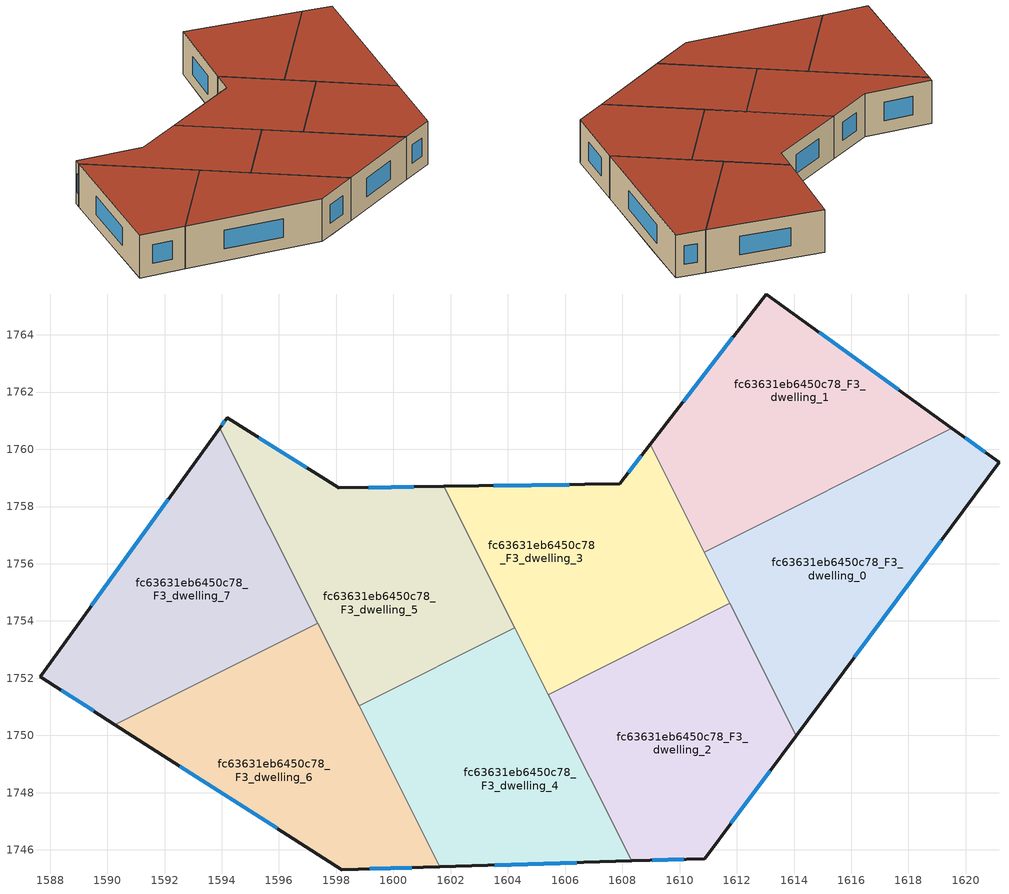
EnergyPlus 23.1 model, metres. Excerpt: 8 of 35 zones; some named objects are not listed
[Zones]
fc63631eb6450c78_F3_dwelling_0
 floor adiabatic (EU_floor_Construction): 1618.72,1756.26 1616.27,1752.95 1611.23,1756.59 1615.38,1758.67 z9
 floor to fc63631eb6450c78_F2_dwelling_2 (EU_floor_Construction): 1616.27,1752.95 1614.07,1750 1610.86,1756.41 1611.23,1756.59 z9
 floor to fc63631eb6450c78_F2_dwelling_4 (EU_floor_Construction): 1621.16,1759.55 1618.72,1756.26 1615.38,1758.67 1619.51,1760.74 z9
 wall outside (EU_wall_Construction): 1614.07,1750 1621.16,1759.55 1619.51,1760.74 z9:12
 wall to fc63631eb6450c78_F3_dwelling_1 (EU_wall_Construction): 1619.51,1760.74 1610.86,1756.41 z9:12
 wall to fc63631eb6450c78_F3_dwelling_2 (EU_wall_Construction): 1611.76,1754.61 1614.07,1750 z9:12
 wall to fc63631eb6450c78_F3_dwelling_3 (EU_wall_Construction): 1610.86,1756.41 1611.76,1754.61 z9:12
 window (EU_Window_Construction): 1620.69,1759.89 1619.98,1760.4 / 1616.1,1752.73 1619.14,1756.82 z9.86:11.14
 roof outside (EU_roof_Construction): 1614.07,1750 1621.16,1759.55 1619.51,1760.74 1610.86,1756.41 z12
fc63631eb6450c78_F3_dwelling_1
 floor to fc63631eb6450c78_F2_dwelling_4 (EU_floor_Construction): 1619.51,1760.74 1615.38,1758.67 1610.53,1762.18 1613.03,1765.42 z9
 floor to fc63631eb6450c78_F2_dwelling_3 (EU_floor_Construction): 1615.38,1758.67 1611.23,1756.59 1610.5,1757.12 1608.97,1760.17 1610.53,1762.18 z9
 floor to fc63631eb6450c78_F2_dwelling_2 (EU_floor_Construction): 1611.23,1756.59 1610.86,1756.41 1610.5,1757.12 z9
 wall outside (EU_wall_Construction): 1619.51,1760.74 1613.03,1765.42 1608.97,1760.17 z9:12
 wall to fc63631eb6450c78_F3_dwelling_3 (EU_wall_Construction): 1608.97,1760.17 1610.86,1756.41 z9:12
 window (EU_Window_Construction): 1611.87,1763.92 1610.13,1761.67 / 1617.65,1762.08 1614.88,1764.08 z9.86:11.14
 roof outside (EU_roof_Construction): 1619.51,1760.74 1613.03,1765.42 1608.97,1760.17 1610.86,1756.41 z12
fc63631eb6450c78_F3_dwelling_2
 floor to fc63631eb6450c78_F2_dwelling_1 (EU_floor_Construction): 1613.8,1749.62 1611.31,1746.28 1606.09,1750.05 1605.4,1751.43 1608.89,1753.17 z9
 floor to fc63631eb6450c78_F2_dwelling_0 (EU_floor_Construction): 1611.31,1746.28 1610.88,1745.69 1608.32,1745.61 1606.09,1750.05 z9
 floor to fc63631eb6450c78_F2_dwelling_2 (EU_floor_Construction): 1611.76,1754.61 1614.07,1750 1613.8,1749.62 1608.89,1753.17 z9
 wall outside (EU_wall_Construction): 1608.32,1745.61 1610.88,1745.69 1614.07,1750 z9:12
 wall to fc63631eb6450c78_F3_dwelling_3 (EU_wall_Construction): 1611.76,1754.61 1605.4,1751.43 z9:12
 wall to fc63631eb6450c78_F3_dwelling_4 (EU_wall_Construction): 1605.4,1751.43 1608.32,1745.61 z9:12
 window (EU_Window_Construction): 1611.79,1746.92 1613.16,1748.77 / 1609.05,1745.64 1610.15,1745.67 z9.86:11.14
 roof outside (EU_roof_Construction): 1610.88,1745.69 1614.07,1750 1611.76,1754.61 1605.4,1751.43 1608.32,1745.61 z12
fc63631eb6450c78_F3_dwelling_3
 floor outside (EU_floor_Construction): 1609.3,1758.81 1601.75,1758.7 1607.91,1758.8 z9
 floor to fc63631eb6450c78_F2_dwelling_2 (EU_floor_Construction): 1610.5,1757.12 1611.76,1754.61 1608.89,1753.17 1606.48,1754.91 1608.91,1758.27 z9
 floor to fc63631eb6450c78_F2_dwelling_8 (EU_floor_Construction): 1609.3,1758.81 1604.96,1752.81 1604.57,1753.1 1601.75,1758.7 z9
 floor to fc63631eb6450c78_F2_dwelling_1 (EU_floor_Construction): 1608.89,1753.17 1605.4,1751.43 1604.82,1752.6 1606.48,1754.91 z9
 floor to fc63631eb6450c78_F2_dwelling_3 (EU_floor_Construction): 1608.97,1760.17 1610.5,1757.12 1608.91,1758.27 1604.97,1752.81 1609.3,1758.81 1607.91,1758.8 z9
 floor to fc63631eb6450c78_F2_dwelling_7 (EU_floor_Construction): 1604.97,1752.81 1604.81,1752.6 1604.57,1753.1 z9
 wall outside (EU_wall_Construction): 1608.97,1760.17 1607.91,1758.8 1601.75,1758.7 z9:12
 wall to fc63631eb6450c78_F3_dwelling_5 (EU_wall_Construction): 1601.75,1758.7 1604.23,1753.76 z9:12
 wall to fc63631eb6450c78_F3_dwelling_4 (EU_wall_Construction): 1604.23,1753.76 1605.4,1751.43 z9:12
 window (EU_Window_Construction): 1606.15,1758.77 1603.51,1758.73 / 1608.67,1759.78 1608.21,1759.19 z9.86:11.14
 roof outside (EU_roof_Construction): 1611.76,1754.61 1608.97,1760.17 1607.91,1758.8 1601.75,1758.7 1605.4,1751.43 z12
fc63631eb6450c78_F3_dwelling_4
 floor to fc63631eb6450c78_F2_dwelling_0 (EU_floor_Construction): 1606.09,1750.05 1608.32,1745.61 1601.62,1745.41 1600.8,1747.05 1604.04,1751.53 z9
 floor to fc63631eb6450c78_F2_dwelling_6 (EU_floor_Construction): 1602.95,1750.01 1600.93,1747.22 1600.59,1747.46 1598.8,1751.04 1600.41,1751.85 z9
 floor to fc63631eb6450c78_F2_dwelling_5 (EU_floor_Construction): 1600.93,1747.22 1600.8,1747.05 1600.59,1747.46 z9
 floor to fc63631eb6450c78_F2_dwelling_7 (EU_floor_Construction): 1604.57,1753.1 1604.81,1752.6 1602.95,1750.01 1600.41,1751.85 1603.89,1753.59 z9
 floor to fc63631eb6450c78_F2_dwelling_8 (EU_floor_Construction): 1604.23,1753.76 1604.57,1753.1 1603.89,1753.59 z9
 floor adiabatic (EU_floor_Construction): 1604.81,1752.6 1606.09,1750.05 1604.04,1751.53 1601.83,1748.48 z9
 wall outside (EU_wall_Construction): 1601.62,1745.41 1608.32,1745.61 z9:12
 wall to fc63631eb6450c78_F3_dwelling_5 (EU_wall_Construction): 1604.23,1753.76 1598.8,1751.04 z9:12
 wall to fc63631eb6450c78_F3_dwelling_6 (EU_wall_Construction): 1598.8,1751.04 1601.62,1745.41 z9:12
 window (EU_Window_Construction): 1603.53,1745.47 1606.41,1745.56 z9.86:11.14
 roof outside (EU_roof_Construction): 1608.32,1745.61 1604.23,1753.76 1598.8,1751.04 1601.62,1745.41 z12
fc63631eb6450c78_F3_dwelling_5
 floor to fc63631eb6450c78_F2_dwelling_7 (EU_floor_Construction): 1598.08,1758.64 1596.92,1758.63 1603.89,1753.59 1600.41,1751.85 1597.24,1754.14 1593.93,1760.74 1594.18,1761.1 z9
 floor to fc63631eb6450c78_F2_dwelling_8 (EU_floor_Construction): 1601.75,1758.7 1604.23,1753.76 1603.89,1753.59 1596.92,1758.63 1598.09,1758.65 z9
 floor to fc63631eb6450c78_F2_dwelling_6 (EU_floor_Construction): 1600.41,1751.85 1598.8,1751.04 1597.24,1754.14 z9
 wall outside (EU_wall_Construction): 1601.75,1758.7 1598.08,1758.65 1594.18,1761.1 1593.93,1760.74 z9:12
 wall to fc63631eb6450c78_F3_dwelling_7 (EU_wall_Construction): 1593.93,1760.74 1597.35,1753.93 z9:12
 wall to fc63631eb6450c78_F3_dwelling_6 (EU_wall_Construction): 1597.35,1753.93 1598.8,1751.04 z9:12
 window (EU_Window_Construction): 1594.11,1761 1594,1760.84 / 1596.97,1759.35 1595.3,1760.4 / 1600.71,1758.69 1599.13,1758.66 z9.86:11.14
 roof outside (EU_roof_Construction): 1604.23,1753.76 1601.75,1758.7 1598.08,1758.65 1594.18,1761.1 1593.93,1760.74 1598.8,1751.04 z12
fc63631eb6450c78_F3_dwelling_6
 floor to fc63631eb6450c78_F2_dwelling_5 (EU_floor_Construction): 1600.59,1747.46 1600.8,1747.05 1599.57,1745.35 1598.2,1745.3 1590.27,1750.38 1593.98,1752.24 z9
 floor to fc63631eb6450c78_F2_dwelling_0 (EU_floor_Construction): 1600.8,1747.05 1601.62,1745.41 1599.57,1745.35 z9
 floor to fc63631eb6450c78_F2_dwelling_6 (EU_floor_Construction): 1597.35,1753.93 1600.59,1747.46 1593.98,1752.24 z9
 wall outside (EU_wall_Construction): 1590.27,1750.38 1598.2,1745.3 1601.62,1745.41 z9:12
 wall to fc63631eb6450c78_F3_dwelling_7 (EU_wall_Construction): 1597.35,1753.93 1590.27,1750.38 z9:12
 window (EU_Window_Construction): 1599.18,1745.33 1600.64,1745.38 / 1592.53,1748.93 1595.93,1746.75 z9.86:11.14
 roof outside (EU_roof_Construction): 1601.62,1745.41 1597.35,1753.93 1590.27,1750.38 1598.2,1745.3 z12
fc63631eb6450c78_F3_dwelling_7
 floor to fc63631eb6450c78_F2_dwelling_6 (EU_floor_Construction): 1597.24,1754.14 1597.35,1753.93 1593.98,1752.24 1589.91,1755.18 1591.93,1757.98 z9
 floor to fc63631eb6450c78_F2_dwelling_5 (EU_floor_Construction): 1593.98,1752.24 1590.27,1750.38 1587.65,1752.05 1589.91,1755.18 z9
 floor to fc63631eb6450c78_F2_dwelling_7 (EU_floor_Construction): 1593.93,1760.74 1597.24,1754.14 1591.93,1757.98 z9
 wall outside (EU_wall_Construction): 1593.93,1760.74 1587.65,1752.05 1590.27,1750.38 z9:12
 window (EU_Window_Construction): 1588.4,1751.57 1589.52,1750.86 / 1592.13,1758.26 1589.44,1754.54 z9.86:11.14
 roof outside (EU_roof_Construction): 1597.35,1753.93 1593.93,1760.74 1587.65,1752.05 1590.27,1750.38 z12
[Building]
EU S2 Campaign: North Axis=0; Terrain=City; Solar Distribution=FullExterior
[Site:Location]
Helsinki-Vantaa.AP: Latitude=60.317; Longitude=24.963; Time Zone=2; Elevation=54.6
[SizingPeriod:WeatherFileDays]
AnnualSizingPeriod: Begin Month=1; Begin Day of Month=1; End Month=12; End Day of Month=31; Day of Week for Start Day=Monday; Use Weather File Daylight Saving Period=No; Use Weather File Rain and Snow Indicators=No
[MATERIAL]
EU_InternalMass_Material: Roughness=MediumRough; Thickness=0.1; Conductivity=1; Density=1800; Specific Heat=900; Thermal Absorptance=0.9; Solar Absorptance=0.7; Visible Absorptance=0.7
[MATERIAL:NOMASS] Roughness=MediumRough; Thermal Absorptance=0.9; Solar Absorptance=0.7; Visible Absorptance=0.7
Name | Thermal Resistance
EU_wall_NoMass | 1.10183
EU_roof_NoMass; EU_floor_NoMass | 1.70606
[WINDOWMATERIAL:SIMPLEGLAZINGSYSTEM]
EU_Window_SimpleGlazing: UFactor=3.11035; Solar Heat Gain Coefficient=0.8; Visible Transmittance=0.8
[CONSTRUCTION]
EU_wall_Construction: EU_wall_NoMass
EU_roof_Construction: EU_roof_NoMass
EU_floor_Construction: EU_floor_NoMass
EU_Window_Construction: EU_Window_SimpleGlazing
EU_InternalMass_Construction: EU_InternalMass_Material
[ZONE] Type=1; Multiplier=1; Ceiling Height=autocalculate; Floor Area=autocalculate; Part of Total Floor Area=Yes
Name | Volume
fc63631eb6450c78_F3_dwelling_0 | 140.56
fc63631eb6450c78_F3_dwelling_1 | 140.558
fc63631eb6450c78_F3_dwelling_2 | 140.553
fc63631eb6450c78_F3_dwelling_3; fc63631eb6450c78_F3_dwelling_5 | 140.547
fc63631eb6450c78_F3_dwelling_4 | 140.544
fc63631eb6450c78_F3_dwelling_6 | 140.548
fc63631eb6450c78_F3_dwelling_7 | 140.556
[INTERNALMASS] Construction=EU_InternalMass_Construction
Name | Zone or ZoneList | Surface Area
fc63631eb6450c78_F3_dwelling_0_EU_InternalMass | fc63631eb6450c78_F3_dwelling_0 | 46.8535
fc63631eb6450c78_F3_dwelling_1_EU_InternalMass | fc63631eb6450c78_F3_dwelling_1 | 46.853
fc63631eb6450c78_F3_dwelling_2_EU_InternalMass | fc63631eb6450c78_F3_dwelling_2 | 46.8512
fc63631eb6450c78_F3_dwelling_3_EU_InternalMass | fc63631eb6450c78_F3_dwelling_3 | 46.8488
fc63631eb6450c78_F3_dwelling_4_EU_InternalMass | fc63631eb6450c78_F3_dwelling_4 | 46.8484
fc63631eb6450c78_F3_dwelling_5_EU_InternalMass | fc63631eb6450c78_F3_dwelling_5 | 46.8489
fc63631eb6450c78_F3_dwelling_6_EU_InternalMass | fc63631eb6450c78_F3_dwelling_6 | 46.8495
fc63631eb6450c78_F3_dwelling_7_EU_InternalMass | fc63631eb6450c78_F3_dwelling_7 | 46.852
[OTHEREQUIPMENT] Fuel Type=Electricity; Design Level Calculation Method=Watts/Area; Power per Zone Floor Area=1; Fraction Latent=0; Fraction Radiant=0; Fraction Lost=0; Carbon Dioxide Generation Rate=0; EndUse Subcategory=EU_Step8_InternalGains
Name | Zone or ZoneList or Space or SpaceList | Schedule
EU_Step8_InternalGain_fc63631eb6450c78_F3_dwelling_0_f000 | fc63631eb6450c78_F3_dwelling_0 | EU_Step8_GainSchedule_fc63631eb6450c78_F3_dwelling_0_f000
EU_Step8_InternalGain_fc63631eb6450c78_F3_dwelling_1_f000 | fc63631eb6450c78_F3_dwelling_1 | EU_Step8_GainSchedule_fc63631eb6450c78_F3_dwelling_1_f000
EU_Step8_InternalGain_fc63631eb6450c78_F3_dwelling_2_f000 | fc63631eb6450c78_F3_dwelling_2 | EU_Step8_GainSchedule_fc63631eb6450c78_F3_dwelling_2_f000
EU_Step8_InternalGain_fc63631eb6450c78_F3_dwelling_3_f000 | fc63631eb6450c78_F3_dwelling_3 | EU_Step8_GainSchedule_fc63631eb6450c78_F3_dwelling_3_f000
EU_Step8_InternalGain_fc63631eb6450c78_F3_dwelling_4_f000 | fc63631eb6450c78_F3_dwelling_4 | EU_Step8_GainSchedule_fc63631eb6450c78_F3_dwelling_4_f000
EU_Step8_InternalGain_fc63631eb6450c78_F3_dwelling_5_f000 | fc63631eb6450c78_F3_dwelling_5 | EU_Step8_GainSchedule_fc63631eb6450c78_F3_dwelling_5_f000
EU_Step8_InternalGain_fc63631eb6450c78_F3_dwelling_6_f000 | fc63631eb6450c78_F3_dwelling_6 | EU_Step8_GainSchedule_fc63631eb6450c78_F3_dwelling_6_f000
EU_Step8_InternalGain_fc63631eb6450c78_F3_dwelling_7_f000 | fc63631eb6450c78_F3_dwelling_7 | EU_Step8_GainSchedule_fc63631eb6450c78_F3_dwelling_7_f000
[ZONEVENTILATION:DESIGNFLOWRATE] Schedule=EU_AlwaysOn; Design Flow Rate Calculation Method=AirChanges/Hour; Air Changes per Hour=0.756316; Ventilation Type=Natural; Fan Pressure Rise=0; Fan Total Efficiency=1; Constant Term Coefficient=1; Temperature Term Coefficient=0; Velocity Term Coefficient=0; Velocity Squared Term Coefficient=0; Minimum Indoor Temperature=-100; Maximum Indoor Temperature=100; Delta Temperature=-100; Minimum Outdoor Temperature=-100; Maximum Outdoor Temperature=100; Maximum Wind Speed=40
Name | Zone or ZoneList or Space or SpaceList
EU_ConstantAir_fc63631eb6450c78_F3_dwelling_0 | fc63631eb6450c78_F3_dwelling_0
EU_ConstantAir_fc63631eb6450c78_F3_dwelling_1 | fc63631eb6450c78_F3_dwelling_1
EU_ConstantAir_fc63631eb6450c78_F3_dwelling_2 | fc63631eb6450c78_F3_dwelling_2
EU_ConstantAir_fc63631eb6450c78_F3_dwelling_3 | fc63631eb6450c78_F3_dwelling_3
EU_ConstantAir_fc63631eb6450c78_F3_dwelling_4 | fc63631eb6450c78_F3_dwelling_4
EU_ConstantAir_fc63631eb6450c78_F3_dwelling_5 | fc63631eb6450c78_F3_dwelling_5
EU_ConstantAir_fc63631eb6450c78_F3_dwelling_6 | fc63631eb6450c78_F3_dwelling_6
EU_ConstantAir_fc63631eb6450c78_F3_dwelling_7 | fc63631eb6450c78_F3_dwelling_7
[HVACTEMPLATE:ZONE:IDEALLOADSAIRSYSTEM] System Availability Schedule=EU_AlwaysOn; Maximum Heating Supply Air Temperature=50; Minimum Cooling Supply Air Temperature=13; Maximum Heating Supply Air Humidity Ratio=0.0156; Minimum Cooling Supply Air Humidity Ratio=0.0077; Heating Limit=NoLimit; Cooling Limit=NoLimit; Heating Availability Schedule=EU_AlwaysOn; Cooling Availability Schedule=EU_CoolingOff; Dehumidification Control Type=ConstantSensibleHeatRatio; Cooling Sensible Heat Ratio=0.7; Dehumidification Setpoint=60; Humidification Control Type=None; Humidification Setpoint=30; Outdoor Air Method=None; Outdoor Air Flow Rate per Person=0.00944; Outdoor Air Flow Rate per Zone Floor Area=0; Outdoor Air Flow Rate per Zone=0; Demand Controlled Ventilation Type=None; Outdoor Air Economizer Type=NoEconomizer; Heat Recovery Type=None; Sensible Heat Recovery Effectiveness=0.7; Latent Heat Recovery Effectiveness=0.65
Name | Template Thermostat
fc63631eb6450c78_F3_dwelling_0 | EU_HeatOnly_fc63631eb6450c78_F3_dwelling_0
fc63631eb6450c78_F3_dwelling_1 | EU_HeatOnly_fc63631eb6450c78_F3_dwelling_1
fc63631eb6450c78_F3_dwelling_2 | EU_HeatOnly_fc63631eb6450c78_F3_dwelling_2
fc63631eb6450c78_F3_dwelling_3 | EU_HeatOnly_fc63631eb6450c78_F3_dwelling_3
fc63631eb6450c78_F3_dwelling_4 | EU_HeatOnly_fc63631eb6450c78_F3_dwelling_4
fc63631eb6450c78_F3_dwelling_5 | EU_HeatOnly_fc63631eb6450c78_F3_dwelling_5
fc63631eb6450c78_F3_dwelling_6 | EU_HeatOnly_fc63631eb6450c78_F3_dwelling_6
fc63631eb6450c78_F3_dwelling_7 | EU_HeatOnly_fc63631eb6450c78_F3_dwelling_7
[SIZING:ZONE] Zone Cooling Design Supply Air Temperature Input Method=SupplyAirTemperature; Zone Cooling Design Supply Air Temperature=13; Zone Heating Design Supply Air Temperature Input Method=SupplyAirTemperature; Zone Heating Design Supply Air Temperature=50; Zone Cooling Design Supply Air Humidity Ratio=0.008; Zone Heating Design Supply Air Humidity Ratio=0.008; Cooling Design Air Flow Method=DesignDay; Cooling Design Air Flow Rate=0; Cooling Minimum Air Flow per Zone Floor Area=0.000762; Cooling Minimum Air Flow=0; Cooling Minimum Air Flow Fraction=0.2; Heating Design Air Flow Method=DesignDay; Heating Design Air Flow Rate=0; Heating Maximum Air Flow per Zone Floor Area=0.002032; Heating Maximum Air Flow=0.141576; Heating Maximum Air Flow Fraction=0.3; Account for Dedicated Outdoor Air System=No; Dedicated Outdoor Air System Control Strategy=NeutralSupplyAir; Dedicated Outdoor Air Low Setpoint Temperature for Design=autosize; Dedicated Outdoor Air High Setpoint Temperature for Design=autosize; Zone Load Sizing Method=Sensible Load Only No Latent Load; Zone Latent Cooling Design Supply Air Humidity Ratio Input Method=HumidityRatioDifference; Zone Cooling Design Supply Air Humidity Ratio Difference=0.005; Zone Latent Heating Design Supply Air Humidity Ratio Input Method=HumidityRatioDifference; Zone Humidification Design Supply Air Humidity Ratio Difference=0.005
fc63631eb6450c78_F3_dwelling_0; fc63631eb6450c78_F3_dwelling_1; fc63631eb6450c78_F3_dwelling_2; fc63631eb6450c78_F3_dwelling_3; fc63631eb6450c78_F3_dwelling_4; fc63631eb6450c78_F3_dwelling_5; fc63631eb6450c78_F3_dwelling_6; fc63631eb6450c78_F3_dwelling_7
[SCHEDULE:CONSTANT]
Name | Hourly Value
EU_AlwaysOn | 1
EU_CoolingOff | 0
[SCHEDULE:FILE] Column Number=1; Rows to Skip at Top=0; Number of Hours of Data=8760; Column Separator=Comma; Interpolate to Timestep=No; Minutes per Item=60; Adjust Schedule for Daylight Savings=Yes
Name | File
EU_Step8_GainSchedule_fc63631eb6450c78_F3_dwelling_0_f000 | ../../schedules/fc63631eb6450c78/fc63631eb6450c78_F3_dwelling_0_f000_gain.csv
EU_Step8_GainSchedule_fc63631eb6450c78_F3_dwelling_1_f000 | ../../schedules/fc63631eb6450c78/fc63631eb6450c78_F3_dwelling_1_f000_gain.csv
EU_Step8_GainSchedule_fc63631eb6450c78_F3_dwelling_2_f000 | ../../schedules/fc63631eb6450c78/fc63631eb6450c78_F3_dwelling_2_f000_gain.csv
EU_Step8_GainSchedule_fc63631eb6450c78_F3_dwelling_3_f000 | ../../schedules/fc63631eb6450c78/fc63631eb6450c78_F3_dwelling_3_f000_gain.csv
EU_Step8_GainSchedule_fc63631eb6450c78_F3_dwelling_4_f000 | ../../schedules/fc63631eb6450c78/fc63631eb6450c78_F3_dwelling_4_f000_gain.csv
EU_Step8_GainSchedule_fc63631eb6450c78_F3_dwelling_5_f000 | ../../schedules/fc63631eb6450c78/fc63631eb6450c78_F3_dwelling_5_f000_gain.csv
EU_Step8_GainSchedule_fc63631eb6450c78_F3_dwelling_6_f000 | ../../schedules/fc63631eb6450c78/fc63631eb6450c78_F3_dwelling_6_f000_gain.csv
EU_Step8_GainSchedule_fc63631eb6450c78_F3_dwelling_7_f000 | ../../schedules/fc63631eb6450c78/fc63631eb6450c78_F3_dwelling_7_f000_gain.csv
